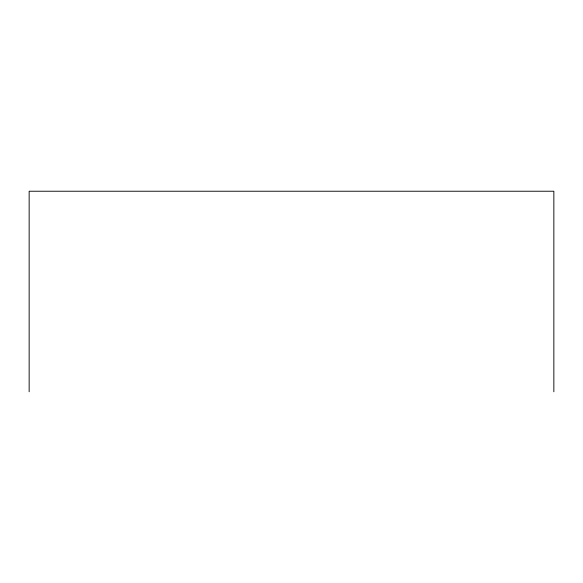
<?xml version="1.0" encoding="UTF-8"?>
<svg xmlns="http://www.w3.org/2000/svg" width="583" height="583" viewBox="0 0 583 583"><rect width="100%" height="100%" fill="white"/><g stroke="black" fill="none" stroke-linecap="round" stroke-linejoin="round"><path stroke-width="0.87" d="M553.85 391.769L553.85 191.231L29.15 191.231L29.15 391.769"/></g></svg>
